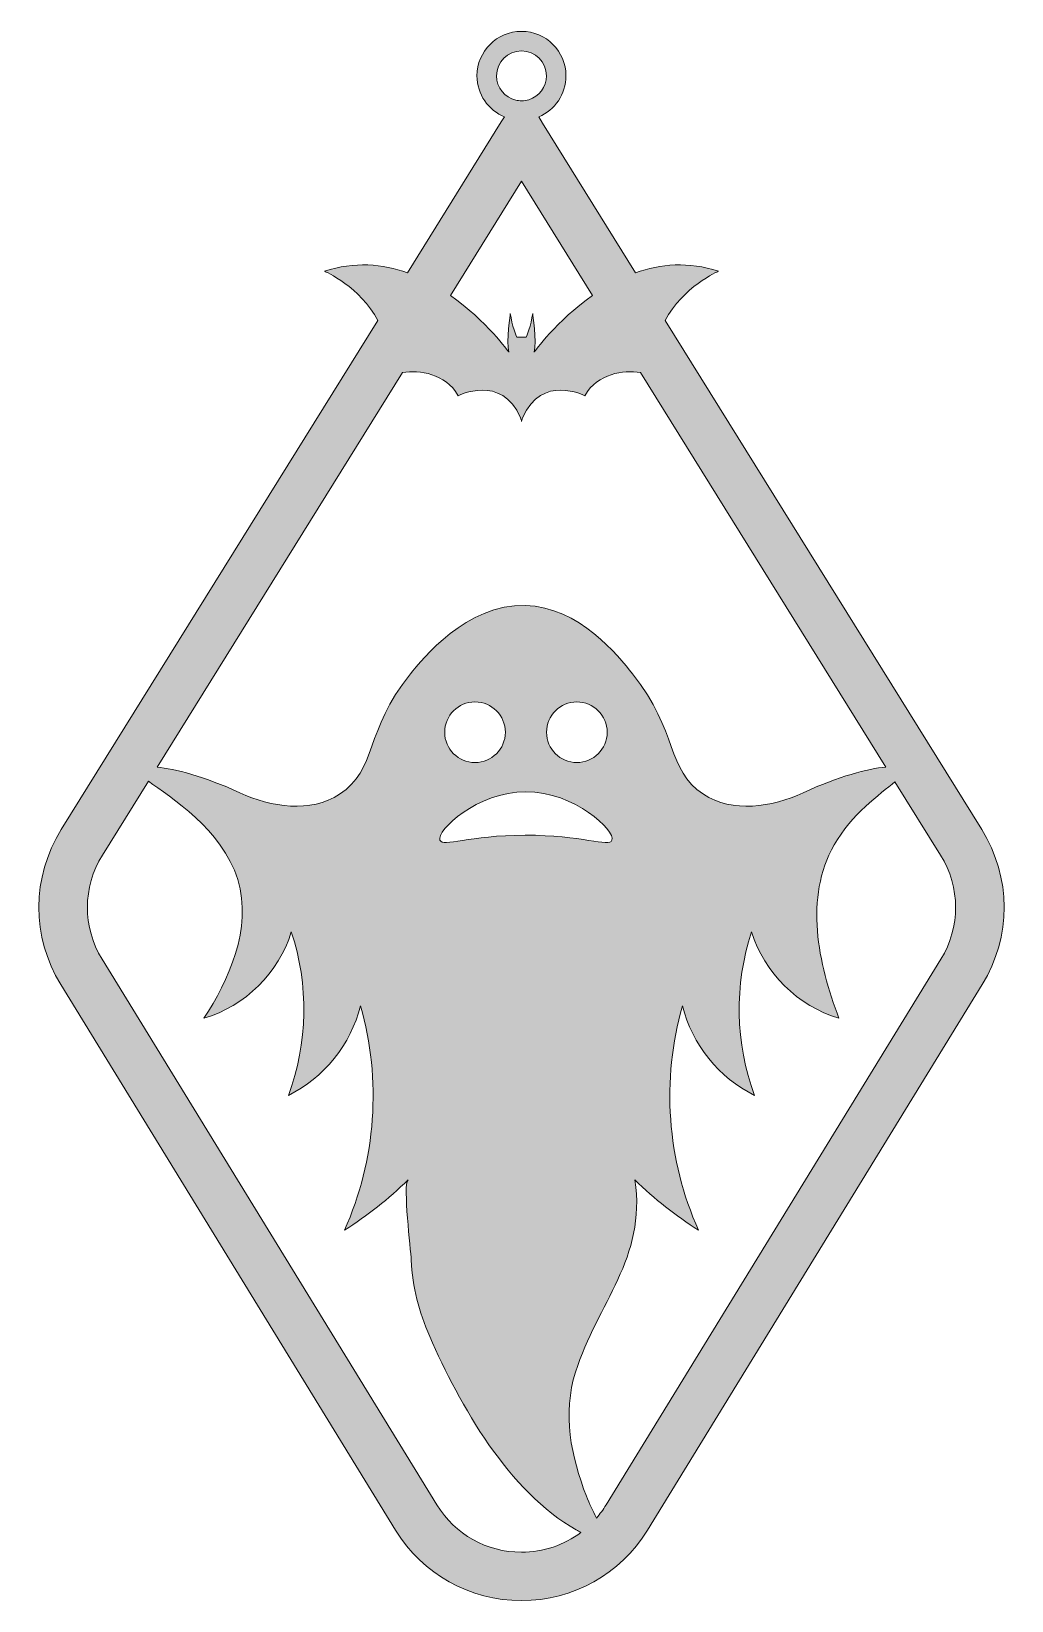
# Model space of a CAD drawing. Extents: x 600 to 2401, y -2941 to -58.
import ezdxf

# ---------------------------------------------------------------- set-up
doc = ezdxf.new("R2010")
doc.units = 0
doc.header["$MEASUREMENT"] = 0
doc.layers.add('Layer 1', color=7, linetype='Continuous')

msp = doc.modelspace()

# ---------------------------------------------------------------- hatches: boundary and pattern name
at = {"layer": 'Layer 1', "true_color": 0x6870b5}
h = msp.add_hatch(color=173, dxfattribs=at)
h.dxf.hatch_style = 2
edge = h.paths.add_edge_path()
edge.add_spline(control_points=[(2345.7, -1524.6), (2345.7, -1524.6), (1764.4, -589.5), (1764.4, -589.5), (1795.9, -528.2), (1862, -498.9), (1862, -498.9), (1807.3, -480.5), (1755.7, -485.6), (1710, -501.9), (1710, -501.9), (1539.2, -227.1), (1539.2, -227.1), (1539.2, -227.1), (1532.3, -215.1), (1532.3, -215.1), (1561.5, -202.7), (1582.1, -173.7), (1582.1, -139.9), (1582.1, -94.8), (1545.5, -58.2), (1500.4, -58.2), (1455.3, -58.2), (1418.7, -94.8), (1418.7, -139.9), (1418.7, -174), (1439.6, -203.2), (1469.4, -215.4), (1469.4, -215.4), (1463.4, -224.3), (1463.4, -224.3), (1463.4, -224.3), (1290.9, -501.9), (1290.9, -501.9), (1245.2, -485.6), (1193.6, -480.5), (1138.9, -498.9), (1138.9, -498.9), (1205, -528.2), (1236.5, -589.4), (1236.5, -589.4), (655.2, -1524.6), (655.2, -1524.6), (600.7, -1612.3), (600.3, -1721.5), (654.3, -1809.6), (654.3, -1809.6), (1269.2, -2811.9), (1269.2, -2811.9), (1319, -2892.9), (1405.4, -2941.3), (1500.4, -2941.3), (1595.5, -2941.3), (1681.9, -2892.9), (1731.7, -2811.9), (1731.7, -2811.9), (2346.6, -1809.6), (2346.6, -1809.6), (2400.6, -1721.5), (2400.2, -1612.3), (2345.7, -1524.6)], knot_values=[0, 0, 0, 0, 1, 1, 1, 2, 2, 2, 3, 3, 3, 4, 4, 4, 5, 5, 5, 6, 6, 6, 7, 7, 7, 8, 8, 8, 9, 9, 9, 10, 10, 10, 11, 11, 11, 12, 12, 12, 13, 13, 13, 14, 14, 14, 15, 15, 15, 16, 16, 16, 17, 17, 17, 18, 18, 18, 19, 19, 19, 20, 20, 20, 20], degree=3, periodic=1)
edge = h.paths.add_edge_path()
edge.add_spline(control_points=[(1454.6, -139.9), (1454.6, -114.5), (1475.1, -94), (1500.4, -94), (1525.8, -94), (1546.3, -114.5), (1546.3, -139.9), (1546.3, -160.5), (1532.6, -177.9), (1513.8, -183.7), (1509.6, -185), (1505, -185.7), (1500.4, -185.7), (1496.8, -185.7), (1493.4, -185.2), (1490, -184.4), (1469.7, -179.8), (1454.6, -161.6), (1454.6, -139.9)], knot_values=[0, 0, 0, 0, 1, 1, 1, 2, 2, 2, 3, 3, 3, 4, 4, 4, 5, 5, 5, 6, 6, 6, 6], degree=3, periodic=1)
edge = h.paths.add_edge_path()
edge.add_spline(control_points=[(1500.4, -333.2), (1500.4, -333.2), (1631.1, -543.5), (1631.1, -543.5), (1564.9, -589.7), (1523.5, -647.6), (1523.5, -647.6), (1528.9, -627.7), (1521, -576.5), (1521, -576.5), (1518.3, -598.2), (1509.2, -619.7), (1509.2, -619.7), (1509.2, -619.7), (1500.4, -620.1), (1500.4, -620.1), (1500.4, -620.1), (1491.7, -619.7), (1491.7, -619.7), (1491.7, -619.7), (1482.6, -598.2), (1479.9, -576.5), (1479.9, -576.5), (1472.1, -627.7), (1477.4, -647.6), (1477.4, -647.6), (1436, -589.7), (1369.8, -543.4), (1369.8, -543.4), (1500.4, -333.2), (1500.4, -333.2)], knot_values=[0, 0, 0, 0, 1, 1, 1, 2, 2, 2, 3, 3, 3, 4, 4, 4, 5, 5, 5, 6, 6, 6, 7, 7, 7, 8, 8, 8, 9, 9, 9, 10, 10, 10, 10], degree=3, periodic=1)
edge = h.paths.add_edge_path()
edge.add_spline(control_points=[(1282, -684.6), (1313.6, -681.3), (1359.8, -685.1), (1384.3, -727.5), (1384.3, -727.5), (1463.3, -686.8), (1498.7, -768), (1499.7, -770.6), (1500.5, -773), (1500.5, -774.7), (1500.5, -774.7), (1500.9, -771.8), (1502.2, -768), (1537.7, -686.8), (1616.6, -727.5), (1616.6, -727.5), (1641.1, -685.1), (1687.2, -681.3), (1718.8, -684.6), (1718.8, -684.6), (2169.5, -1409.7), (2169.5, -1409.7), (2136.9, -1412.8), (2083.3, -1426.8), (2017.8, -1457), (1959.8, -1483.8), (1887.9, -1494.5), (1834.5, -1459.6), (1766, -1414.9), (1789.1, -1344.9), (1704.5, -1238.7), (1678.1, -1205.4), (1606.5, -1115.5), (1507.4, -1112.9), (1399.8, -1109.9), (1318.1, -1211.5), (1296.3, -1238.7), (1211.9, -1343.6), (1235.5, -1414.4), (1166.4, -1459.6), (1112.9, -1494.5), (1041, -1483.8), (983, -1457), (917.5, -1426.8), (863.8, -1413.1), (831.2, -1410), (831.2, -1410), (1282, -684.6), (1282, -684.6)], knot_values=[0, 0, 0, 0, 1, 1, 1, 2, 2, 2, 3, 3, 3, 4, 4, 4, 5, 5, 5, 6, 6, 6, 7, 7, 7, 8, 8, 8, 9, 9, 9, 10, 10, 10, 11, 11, 11, 12, 12, 12, 13, 13, 13, 14, 14, 14, 15, 15, 15, 16, 16, 16, 16], degree=3, periodic=1)
edge = h.paths.add_edge_path()
edge.add_spline(control_points=[(1508.6, -1455.1), (1597.8, -1455.1), (1673.7, -1526.7), (1666.5, -1544.2), (1661.1, -1557.4), (1611.8, -1534.8), (1506.9, -1535), (1404.1, -1535.3), (1356.1, -1557.2), (1350.7, -1544.2), (1343.4, -1526.7), (1419.3, -1455.1), (1508.6, -1455.1)], knot_values=[0, 0, 0, 0, 1, 1, 1, 2, 2, 2, 3, 3, 3, 4, 4, 4, 4], degree=3, periodic=1)
edge = h.paths.add_edge_path()
edge.add_spline(control_points=[(1359.4, -1345.9), (1359.4, -1315.1), (1384.3, -1290.1), (1415, -1290.1), (1445.9, -1290.1), (1470.8, -1315.1), (1470.8, -1345.9), (1470.8, -1376.6), (1445.9, -1401.6), (1415, -1401.6), (1384.3, -1401.6), (1359.4, -1376.6), (1359.4, -1345.9)], knot_values=[0, 0, 0, 0, 1, 1, 1, 2, 2, 2, 3, 3, 3, 4, 4, 4, 4], degree=3, periodic=1)
edge = h.paths.add_edge_path()
edge.add_spline(control_points=[(1546.4, -1345.9), (1546.4, -1315.1), (1571.3, -1290.1), (1602.1, -1290.1), (1632.8, -1290.1), (1657.8, -1315.1), (1657.8, -1345.9), (1657.8, -1376.6), (1632.8, -1401.6), (1602.1, -1401.6), (1571.3, -1401.6), (1546.4, -1376.6), (1546.4, -1345.9)], knot_values=[0, 0, 0, 0, 1, 1, 1, 2, 2, 2, 3, 3, 3, 4, 4, 4, 4], degree=3, periodic=1)
edge = h.paths.add_edge_path()
edge.add_spline(control_points=[(1500.4, -2852.3), (1436.5, -2852.3), (1378.5, -2819.8), (1345.1, -2765.4), (1345.1, -2765.4), (730.2, -1763), (730.2, -1763), (693.9, -1703.9), (694.1, -1630.5), (730.8, -1571.6), (730.8, -1571.6), (815.3, -1435.6), (815.3, -1435.6), (855.7, -1465.8), (950.8, -1523.3), (979.2, -1616.5), (1006.8, -1707.3), (962, -1802.4), (917.3, -1871.3), (992.6, -1849.3), (1055, -1787.6), (1077.7, -1712.5), (1110.1, -1809.4), (1108.2, -1917.4), (1072.3, -2013.1), (1137.5, -1981.1), (1187.3, -1919.1), (1204.6, -1848.5), (1243.8, -1983.6), (1233.3, -2132.5), (1175.2, -2260.8), (1217.2, -2234.2), (1256.5, -2203.2), (1292, -2168.3), (1282.4, -2177.8), (1297, -2296.5), (1298, -2315.7), (1300.4, -2366.3), (1312, -2409.8), (1332, -2456), (1386.4, -2582.1), (1477.7, -2741.6), (1601.1, -2811.4), (1603.9, -2813), (1606.8, -2814.5), (1609.7, -2816.1), (1578.7, -2839.3), (1540.7, -2852.3), (1500.4, -2852.3)], knot_values=[0, 0, 0, 0, 1, 1, 1, 2, 2, 2, 3, 3, 3, 4, 4, 4, 5, 5, 5, 6, 6, 6, 7, 7, 7, 8, 8, 8, 9, 9, 9, 10, 10, 10, 11, 11, 11, 12, 12, 12, 13, 13, 13, 14, 14, 14, 15, 15, 15, 16, 16, 16, 16], degree=3, periodic=1)
edge = h.paths.add_edge_path()
edge.add_spline(control_points=[(2270.7, -1763), (2270.7, -1763), (1655.8, -2765.4), (1655.8, -2765.4), (1650.5, -2774), (1644.6, -2782), (1638.1, -2789.5), (1631.5, -2776.4), (1625.2, -2763.1), (1619.8, -2749.3), (1591.2, -2677.1), (1575.6, -2597.2), (1599.7, -2521.4), (1640.2, -2394), (1730, -2312.9), (1708.8, -2168.3), (1744.4, -2203.2), (1783.6, -2234.2), (1825.7, -2260.8), (1767.6, -2132.5), (1757, -1983.6), (1796.2, -1848.5), (1813.5, -1919.1), (1863.3, -1981.1), (1928.5, -2013.1), (1892.7, -1917.4), (1890.7, -1809.4), (1923.1, -1712.5), (1945.8, -1787.6), (2008.3, -1849.3), (2083.5, -1871.3), (2044.8, -1770.7), (2019.8, -1649.6), (2074.5, -1553), (2106.2, -1496.9), (2159, -1459.5), (2186.4, -1436.8), (2186.4, -1436.8), (2270.1, -1571.6), (2270.1, -1571.6), (2306.8, -1630.5), (2307, -1703.9), (2270.7, -1763)], knot_values=[0, 0, 0, 0, 1, 1, 1, 2, 2, 2, 3, 3, 3, 4, 4, 4, 5, 5, 5, 6, 6, 6, 7, 7, 7, 8, 8, 8, 9, 9, 9, 10, 10, 10, 11, 11, 11, 12, 12, 12, 13, 13, 13, 14, 14, 14, 14], degree=3, periodic=1)

# ---------------------------------------------------------------- linework, layer by layer
at = {"layer": 'Layer 1', "lineweight": 0}
for points, knots in [([(2345.7, -1524.6), (2345.7, -1524.6), (1764.4, -589.5), (1764.4, -589.5), (1795.9, -528.2), (1862, -498.9), (1862, -498.9), (1807.3, -480.5), (1755.7, -485.6), (1710, -501.9), (1710, -501.9), (1539.2, -227.1), (1539.2, -227.1), (1539.2, -227.1), (1532.3, -215.1), (1532.3, -215.1), (1561.5, -202.7), (1582.1, -173.7), (1582.1, -139.9), (1582.1, -94.8), (1545.5, -58.2), (1500.4, -58.2), (1455.3, -58.2), (1418.7, -94.8), (1418.7, -139.9), (1418.7, -174), (1439.6, -203.2), (1469.4, -215.4), (1469.4, -215.4), (1463.4, -224.3), (1463.4, -224.3), (1463.4, -224.3), (1290.9, -501.9), (1290.9, -501.9), (1245.2, -485.6), (1193.6, -480.5), (1138.9, -498.9), (1138.9, -498.9), (1205, -528.2), (1236.5, -589.4), (1236.5, -589.4), (655.2, -1524.6), (655.2, -1524.6), (600.7, -1612.3), (600.3, -1721.5), (654.3, -1809.6), (654.3, -1809.6), (1269.2, -2811.9), (1269.2, -2811.9), (1319, -2892.9), (1405.4, -2941.3), (1500.4, -2941.3), (1595.5, -2941.3), (1681.9, -2892.9), (1731.7, -2811.9), (1731.7, -2811.9), (2346.6, -1809.6), (2346.6, -1809.6), (2400.6, -1721.5), (2400.2, -1612.3), (2345.7, -1524.6)], [0, 0, 0, 0, 1, 1, 1, 2, 2, 2, 3, 3, 3, 4, 4, 4, 5, 5, 5, 6, 6, 6, 7, 7, 7, 8, 8, 8, 9, 9, 9, 10, 10, 10, 11, 11, 11, 12, 12, 12, 13, 13, 13, 14, 14, 14, 15, 15, 15, 16, 16, 16, 17, 17, 17, 18, 18, 18, 19, 19, 19, 20, 20, 20, 20]), ([(1454.6, -139.9), (1454.6, -114.5), (1475.1, -94), (1500.4, -94), (1525.8, -94), (1546.3, -114.5), (1546.3, -139.9), (1546.3, -160.5), (1532.6, -177.9), (1513.8, -183.7), (1509.6, -185), (1505, -185.7), (1500.4, -185.7), (1496.8, -185.7), (1493.4, -185.2), (1490, -184.4), (1469.7, -179.8), (1454.6, -161.6), (1454.6, -139.9)], [0, 0, 0, 0, 1, 1, 1, 2, 2, 2, 3, 3, 3, 4, 4, 4, 5, 5, 5, 6, 6, 6, 6]), ([(1500.4, -333.2), (1500.4, -333.2), (1631.1, -543.5), (1631.1, -543.5), (1564.9, -589.7), (1523.5, -647.6), (1523.5, -647.6), (1528.9, -627.7), (1521, -576.5), (1521, -576.5), (1518.3, -598.2), (1509.2, -619.7), (1509.2, -619.7), (1509.2, -619.7), (1500.4, -620.1), (1500.4, -620.1), (1500.4, -620.1), (1491.7, -619.7), (1491.7, -619.7), (1491.7, -619.7), (1482.6, -598.2), (1479.9, -576.5), (1479.9, -576.5), (1472.1, -627.7), (1477.4, -647.6), (1477.4, -647.6), (1436, -589.7), (1369.8, -543.4), (1369.8, -543.4), (1500.4, -333.2), (1500.4, -333.2)], [0, 0, 0, 0, 1, 1, 1, 2, 2, 2, 3, 3, 3, 4, 4, 4, 5, 5, 5, 6, 6, 6, 7, 7, 7, 8, 8, 8, 9, 9, 9, 10, 10, 10, 10]), ([(1282, -684.6), (1313.6, -681.3), (1359.8, -685.1), (1384.3, -727.5), (1384.3, -727.5), (1463.3, -686.8), (1498.7, -768), (1499.7, -770.6), (1500.5, -773), (1500.5, -774.7), (1500.5, -774.7), (1500.9, -771.8), (1502.2, -768), (1537.7, -686.8), (1616.6, -727.5), (1616.6, -727.5), (1641.1, -685.1), (1687.2, -681.3), (1718.8, -684.6), (1718.8, -684.6), (2169.5, -1409.7), (2169.5, -1409.7), (2136.9, -1412.8), (2083.3, -1426.8), (2017.8, -1457), (1959.8, -1483.8), (1887.9, -1494.5), (1834.5, -1459.6), (1766, -1414.9), (1789.1, -1344.9), (1704.5, -1238.7), (1678.1, -1205.4), (1606.5, -1115.5), (1507.4, -1112.9), (1399.8, -1109.9), (1318.1, -1211.5), (1296.3, -1238.7), (1211.9, -1343.6), (1235.5, -1414.4), (1166.4, -1459.6), (1112.9, -1494.5), (1041, -1483.8), (983, -1457), (917.5, -1426.8), (863.8, -1413.1), (831.2, -1410), (831.2, -1410), (1282, -684.6), (1282, -684.6)], [0, 0, 0, 0, 1, 1, 1, 2, 2, 2, 3, 3, 3, 4, 4, 4, 5, 5, 5, 6, 6, 6, 7, 7, 7, 8, 8, 8, 9, 9, 9, 10, 10, 10, 11, 11, 11, 12, 12, 12, 13, 13, 13, 14, 14, 14, 15, 15, 15, 16, 16, 16, 16]), ([(1359.4, -1345.9), (1359.4, -1315.1), (1384.3, -1290.1), (1415, -1290.1), (1445.9, -1290.1), (1470.8, -1315.1), (1470.8, -1345.9), (1470.8, -1376.6), (1445.9, -1401.6), (1415, -1401.6), (1384.3, -1401.6), (1359.4, -1376.6), (1359.4, -1345.9)], [0, 0, 0, 0, 1, 1, 1, 2, 2, 2, 3, 3, 3, 4, 4, 4, 4]), ([(1546.4, -1345.9), (1546.4, -1315.1), (1571.3, -1290.1), (1602.1, -1290.1), (1632.8, -1290.1), (1657.8, -1315.1), (1657.8, -1345.9), (1657.8, -1376.6), (1632.8, -1401.6), (1602.1, -1401.6), (1571.3, -1401.6), (1546.4, -1376.6), (1546.4, -1345.9)], [0, 0, 0, 0, 1, 1, 1, 2, 2, 2, 3, 3, 3, 4, 4, 4, 4]), ([(1500.4, -2852.3), (1436.5, -2852.3), (1378.5, -2819.8), (1345.1, -2765.4), (1345.1, -2765.4), (730.2, -1763), (730.2, -1763), (693.9, -1703.9), (694.1, -1630.5), (730.8, -1571.6), (730.8, -1571.6), (815.3, -1435.6), (815.3, -1435.6), (855.7, -1465.8), (950.8, -1523.3), (979.2, -1616.5), (1006.8, -1707.3), (962, -1802.4), (917.3, -1871.3), (992.6, -1849.3), (1055, -1787.6), (1077.7, -1712.5), (1110.1, -1809.4), (1108.2, -1917.4), (1072.3, -2013.1), (1137.5, -1981.1), (1187.3, -1919.1), (1204.6, -1848.5), (1243.8, -1983.6), (1233.3, -2132.5), (1175.2, -2260.8), (1217.2, -2234.2), (1256.5, -2203.2), (1292, -2168.3), (1282.4, -2177.8), (1297, -2296.5), (1298, -2315.7), (1300.4, -2366.3), (1312, -2409.8), (1332, -2456), (1386.4, -2582.1), (1477.7, -2741.6), (1601.1, -2811.4), (1603.9, -2813), (1606.8, -2814.5), (1609.7, -2816.1), (1578.7, -2839.3), (1540.7, -2852.3), (1500.4, -2852.3)], [0, 0, 0, 0, 1, 1, 1, 2, 2, 2, 3, 3, 3, 4, 4, 4, 5, 5, 5, 6, 6, 6, 7, 7, 7, 8, 8, 8, 9, 9, 9, 10, 10, 10, 11, 11, 11, 12, 12, 12, 13, 13, 13, 14, 14, 14, 15, 15, 15, 16, 16, 16, 16]), ([(2270.7, -1763), (2270.7, -1763), (1655.8, -2765.4), (1655.8, -2765.4), (1650.5, -2774), (1644.6, -2782), (1638.1, -2789.5), (1631.5, -2776.4), (1625.2, -2763.1), (1619.8, -2749.3), (1591.2, -2677.1), (1575.6, -2597.2), (1599.7, -2521.4), (1640.2, -2394), (1730, -2312.9), (1708.8, -2168.3), (1744.4, -2203.2), (1783.6, -2234.2), (1825.7, -2260.8), (1767.6, -2132.5), (1757, -1983.6), (1796.2, -1848.5), (1813.5, -1919.1), (1863.3, -1981.1), (1928.5, -2013.1), (1892.7, -1917.4), (1890.7, -1809.4), (1923.1, -1712.5), (1945.8, -1787.6), (2008.3, -1849.3), (2083.5, -1871.3), (2044.8, -1770.7), (2019.8, -1649.6), (2074.5, -1553), (2106.2, -1496.9), (2159, -1459.5), (2186.4, -1436.8), (2186.4, -1436.8), (2270.1, -1571.6), (2270.1, -1571.6), (2306.8, -1630.5), (2307, -1703.9), (2270.7, -1763)], [0, 0, 0, 0, 1, 1, 1, 2, 2, 2, 3, 3, 3, 4, 4, 4, 5, 5, 5, 6, 6, 6, 7, 7, 7, 8, 8, 8, 9, 9, 9, 10, 10, 10, 11, 11, 11, 12, 12, 12, 13, 13, 13, 14, 14, 14, 14]), ([(1508.6, -1455.1), (1597.8, -1455.1), (1673.7, -1526.7), (1666.5, -1544.2), (1661.1, -1557.4), (1611.8, -1534.8), (1506.9, -1535), (1404.1, -1535.3), (1356.1, -1557.2), (1350.7, -1544.2), (1343.4, -1526.7), (1419.3, -1455.1), (1508.6, -1455.1)], [0, 0, 0, 0, 1, 1, 1, 2, 2, 2, 3, 3, 3, 4, 4, 4, 4])]:
    msp.add_open_spline(points, degree=3, knots=knots, dxfattribs=at)

doc.saveas('drawing.dxf')
